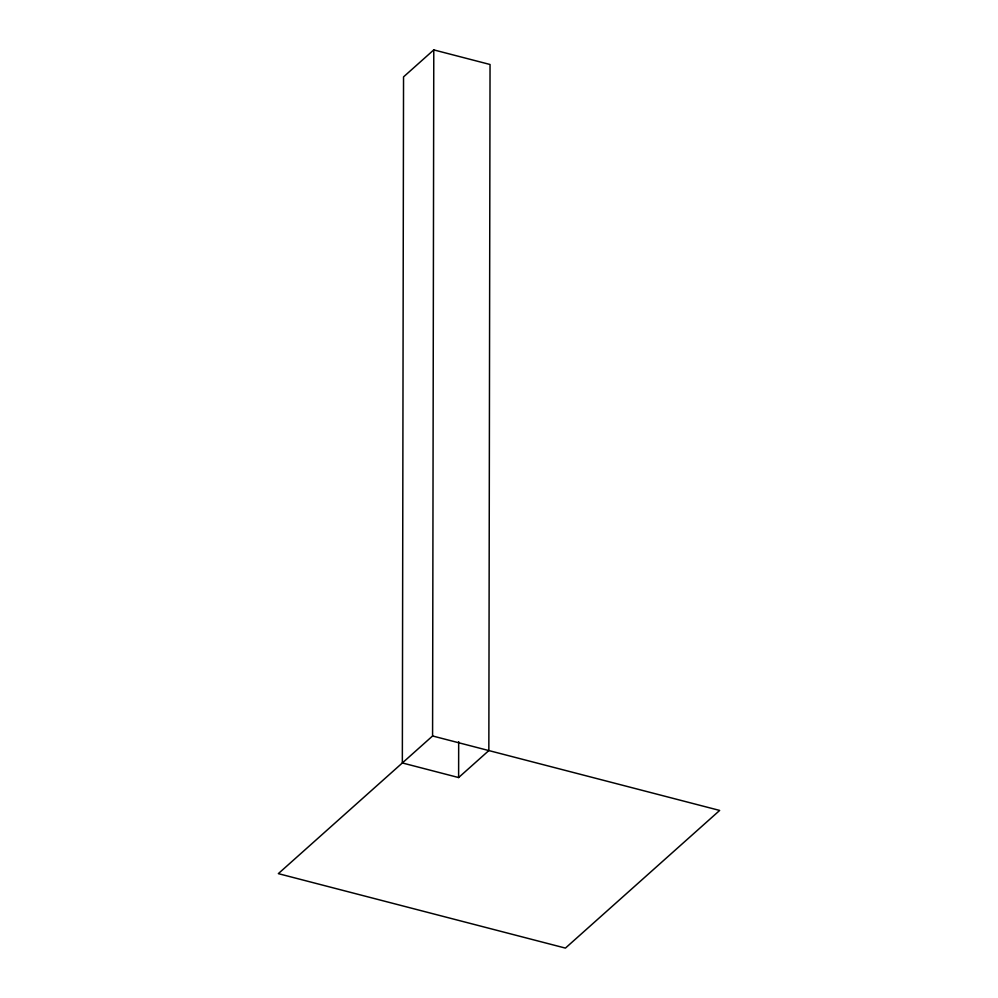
<?xml version="1.0" encoding="UTF-8"?>
<svg xmlns="http://www.w3.org/2000/svg" width="998" height="998" viewBox="0 0 998 998"><rect width="100%" height="100%" fill="white"/><g stroke="black" fill="none" stroke-linecap="round" stroke-linejoin="round"><path stroke-width="1.5" d="M432.583 735.975L719.67 810.438L565.417 948.1L278.33 873.637L432.583 735.975L433.781 49.9L490.043 64.496L488.845 750.571L458.618 777.554L402.344 762.959L403.541 76.883L433.781 49.9M458.618 777.554L458.681 741.689"/></g></svg>
